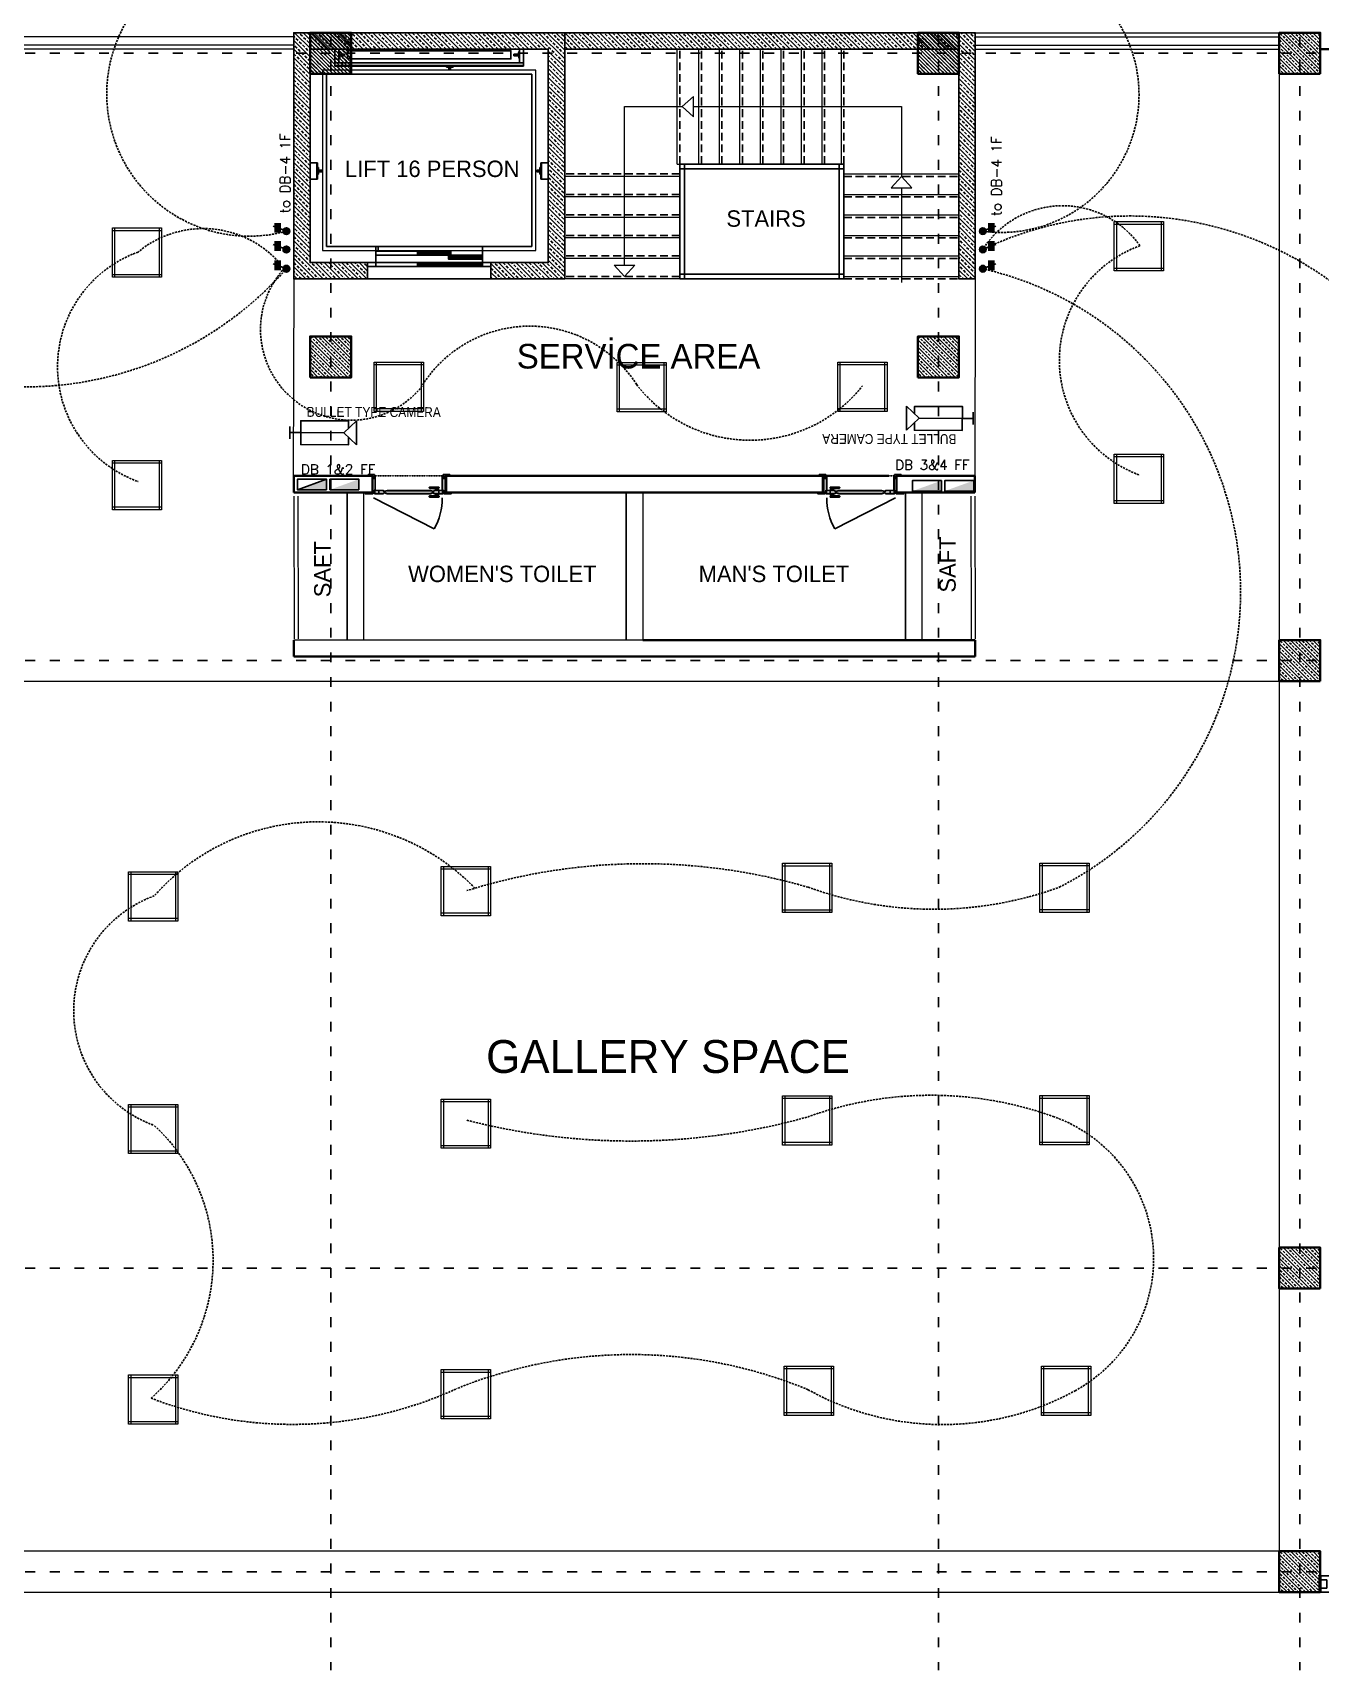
# Model space of a CAD drawing. Header units: millimetres. Extents: x -3207095 to 15275363, y 3702017 to 4798027.
# Drawn here: x 686597 to 688165, y 4469382 to 4471377 of the extents above; entities that cross this region are included whole.
import ezdxf

# ---------------------------------------------------------------- set-up
doc = ezdxf.new("R2010")
doc.units = ezdxf.units.MM
for name, pattern in [('ACAD_ISO03W100', [30, 12, -18]), ('DASHED', [19.05, 12.7, -6.35]), ('DUZ', [500, 500]), ('HIDDEN', [0.375, 0.25, -0.125])]:
    doc.linetypes.add(name, pattern=pattern)
doc.layers.get('0').update_dxf_attribs({"color": 1, "linetype": 'DUZ'})
for name, color, linetype in [('3K', 4, 'Continuous'), ('a-door', 2, 'Continuous'), ('a_aydinlatma', 5, 'Continuous'), ('AGAC', 116, 'Continuous'), ('EL-L-LS', 181, 'Continuous'), ('GOLGE', 8, 'HIDDEN'), ('GÖLGE', 8, 'DASHED'), ('KAPIACI1', 252, 'Continuous'), ('KOLTAR_F', 145, 'Continuous'), ('LOGO', 7, 'Continuous'), ('MH-EL-CCTV', 33, 'Continuous'), ('MH-TXT', 2, 'Continuous'), ('OLCU', 1, 'Continuous'), ('PEN', 161, 'Continuous'), ('Power_Legend$0$SMC-EL-DB', 170, 'Continuous'), ('SMC-TXT', 123, 'Continuous'), ('TR', 8, 'Continuous')]:
    doc.layers.add(name, color=color, linetype=linetype)
for name, color, linetype, lineweight in [('A-ANNO-PATT-4', 173, 'Continuous', 5), ('Area', 41, 'Continuous', 25), ('DUV', 220, 'Continuous', 50), ('DUVAR', 7, 'Continuous', 35), ('EL-L-WIR', 124, 'Continuous', 30), ('iç duvar', 7, 'Continuous', 50), ('KAPEN', 151, 'Continuous', 9), ('KOLON_F', 3, 'Continuous', 35)]:
    doc.layers.add(name, color=color, linetype=linetype, lineweight=lineweight)
doc.styles.add('smc-1', font='simplex.shx')
doc.styles.add('SMC-2', font='GOTHIC.TTF', dxfattribs={"width": 0.9})
pattern_1 = [(360, (480460.7243, 4671837.4767), (8e-16, 1.5875), [])]

# ---------------------------------------------------------------- blocks, each defined once
blk = doc.blocks.new('LS-1WAY-4G')
at = {"layer": 'EL-L-LS'}
blk.add_hatch(color=181, dxfattribs=at).paths.add_polyline_path([(0.092, 0.092, 1), (-0.092, 0.092, 1)])
at = {"layer": 'EL-L-LS', "color": 181}
for p, q in [((0.031, 0.178), (0.132, 0.453)), ((-0.036, 0.4), (0.223, 0.4)), ((-0.036, 0.354), (0.223, 0.354)), ((-0.036, 0.308), (0.223, 0.308)), ((-0.036, 0.263), (0.223, 0.263))]:
    blk.add_line(p, q, dxfattribs=at)
blk.add_circle((0, 0.092), 0.0917, dxfattribs=at)
blk = doc.blocks.new('A$Cfe24bc4e')
at = {"layer": 'OLCU', "color": 40, "linetype": 'Continuous', "lineweight": 5, "true_color": 0xf8d731}
for p, q in [((0, 0), (0, 60)), ((0, 60), (60, 60)), ((3, 0), (3, 60)), ((57, 60), (57, 0)), ((60, 60), (60, 0)), ((0, 57), (60, 57)), ((60, 3), (0, 3)), ((60, 0), (0, 0))]:
    blk.add_line(p, q, dxfattribs=at)
blk = doc.blocks.new('CCTV-CAMERA')
for p, q in [((0, -0.104), (0, 0.104)), ((0.183, 0), (0, 0)), ((0.903, 0), (0.183, 0)), ((1.115, 0.2), (0.903, 0)), ((0.903, 0), (1.115, -0.2)), ((1.115, -0.2), (1.115, 0.2))]:
    blk.add_line(p, q)
blk.add_lwpolyline([(0.983, 0.076), (0.983, 0.2), (0.183, 0.2), (0.183, -0.2), (0.983, -0.2), (0.983, -0.076)])

msp = doc.modelspace()

# ---------------------------------------------------------------- hatches: boundary and pattern name
h = msp.add_hatch()
h.set_pattern_fill('ANSI33', color=252, scale=30, angle=90)
h.set_pattern_definition([(135, (5206551.358, 3724584.3844), (-5.303300859, -5.303300859), []), (135, (5206551.358, 3724589.688), (-5.303300859, -5.303300859), [3.75, -1.875])])
h.paths.add_polyline_path([(687005.2, 4471097), (687005.2, 4471077), (686915.2, 4471077), (686915.2, 4471377), (687245.2, 4471377), (687245.2, 4471077), (687155.2, 4471077), (687155.2, 4471097), (687225.2, 4471097), (687225.2, 4471357), (686935.2, 4471357), (686935.2, 4471097)])
h = msp.add_hatch()
h.set_pattern_fill('ANSI33', color=252, scale=30, angle=90)
h.set_pattern_definition([(135, (5207813.482, 3724584.3844), (-5.303300859, -5.303300859), []), (135, (5207813.482, 3724589.688), (-5.303300859, -5.303300859), [3.75, -1.875])])
h.paths.add_polyline_path([(687245.2, 4471357), (687245.2, 4471377), (687745.2, 4471377), (687745.2, 4471077), (687725.2, 4471077), (687725.2, 4471357)])
at = {"layer": 'KOLTAR_F'}
h = msp.add_hatch(dxfattribs=at)
h.set_pattern_fill('ANSI33', color=256, angle=90, style=0)
h.set_pattern_definition([(135, (5190467.668, 3810743.487), (-4.4901280605, -4.4901280605), []), (135, (5190467.668, 3810747.977), (-4.4901280605, -4.4901280605), [3.175, -1.5875])])
h.paths.add_polyline_path([(686985.2, 4471327), (686985.2, 4471377), (686935.2, 4471377), (686935.2, 4471327)])
h = msp.add_hatch(dxfattribs=at)
h.set_pattern_fill('ANSI33', color=256, angle=90, style=0)
h.set_pattern_definition([(135, (5191347.668, 3810743.487), (-4.4901280605, -4.4901280605), []), (135, (5191347.668, 3810747.977), (-4.4901280605, -4.4901280605), [3.175, -1.5875])])
h.paths.add_polyline_path([(686935.2, 4471327), (686935.2, 4471377), (686985.2, 4471377), (686985.2, 4471327)])
h = msp.add_hatch(dxfattribs=at)
h.set_pattern_fill('ANSI33', color=256, angle=90, style=0)
h.set_pattern_definition([(135, (5191207.668, 3810743.487), (-4.4901280605, -4.4901280605), []), (135, (5191207.668, 3810747.977), (-4.4901280605, -4.4901280605), [3.175, -1.5875])])
h.paths.add_polyline_path([(687725.2, 4471327), (687725.2, 4471377), (687675.2, 4471377), (687675.2, 4471327)])
h = msp.add_hatch(dxfattribs=at)
h.set_pattern_fill('ANSI33', color=256, angle=90, style=0)
h.set_pattern_definition([(135, (5192087.668, 3810743.487), (-4.4901280605, -4.4901280605), []), (135, (5192087.668, 3810747.977), (-4.4901280605, -4.4901280605), [3.175, -1.5875])])
h.paths.add_polyline_path([(687675.2, 4471327), (687675.2, 4471377), (687725.2, 4471377), (687725.2, 4471327)])
h = msp.add_hatch(dxfattribs=at)
h.set_pattern_fill('ANSI33', color=256, angle=90, style=0)
h.set_pattern_definition([(135, (5191647.668, 3810743.487), (-4.4901280605, -4.4901280605), []), (135, (5191647.668, 3810747.977), (-4.4901280605, -4.4901280605), [3.175, -1.5875])])
h.paths.add_polyline_path([(688165.2, 4471327), (688165.2, 4471377), (688115.2, 4471377), (688115.2, 4471327)])
h = msp.add_hatch(dxfattribs=at)
h.set_pattern_fill('ANSI33', color=256, angle=90, style=0)
h.set_pattern_definition([(135, (5191347.668, 3810373.487), (-4.4901280605, -4.4901280605), []), (135, (5191347.668, 3810377.977), (-4.4901280605, -4.4901280605), [3.175, -1.5875])])
h.paths.add_polyline_path([(686935.2, 4470957), (686935.2, 4471007), (686985.2, 4471007), (686985.2, 4470957)])
h = msp.add_hatch(dxfattribs=at)
h.set_pattern_fill('ANSI33', color=256, angle=90, style=0)
h.set_pattern_definition([(135, (5192087.668, 3810373.487), (-4.4901280605, -4.4901280605), []), (135, (5192087.668, 3810377.977), (-4.4901280605, -4.4901280605), [3.175, -1.5875])])
h.paths.add_polyline_path([(687675.2, 4470957), (687675.2, 4471007), (687725.2, 4471007), (687725.2, 4470957)])
h = msp.add_hatch(dxfattribs=at)
h.set_pattern_fill('ANSI33', color=256, angle=90, style=0)
h.set_pattern_definition([(135, (5191647.668, 3810003.487), (-4.4901280605, -4.4901280605), []), (135, (5191647.668, 3810007.977), (-4.4901280605, -4.4901280605), [3.175, -1.5875])])
h.paths.add_polyline_path([(688165.2, 4470587), (688165.2, 4470637), (688115.2, 4470637), (688115.2, 4470587)])
h = msp.add_hatch(dxfattribs=at)
h.set_pattern_fill('ANSI33', color=256, angle=90, style=0)
h.set_pattern_definition([(135, (5191647.668, 3809263.487), (-4.4901280605, -4.4901280605), []), (135, (5191647.668, 3809267.977), (-4.4901280605, -4.4901280605), [3.175, -1.5875])])
h.paths.add_polyline_path([(688165.2, 4469847), (688165.2, 4469897), (688115.2, 4469897), (688115.2, 4469847)])
h = msp.add_hatch(dxfattribs=at)
h.set_pattern_fill('ANSI33', color=256, angle=90, style=0)
h.set_pattern_definition([(135, (5191647.668, 3808893.487), (-4.4901280605, -4.4901280605), []), (135, (5191647.668, 3808897.977), (-4.4901280605, -4.4901280605), [3.175, -1.5875])])
h.paths.add_polyline_path([(688165.2, 4469477), (688165.2, 4469527), (688115.2, 4469527), (688115.2, 4469477)])
at = {"layer": 'Power_Legend$0$SMC-EL-DB'}
for points in [[(686955.2, 4470820.1), (686955.2, 4470832.9), (686919.8, 4470820.1)], [(686994.6, 4470820.2), (686994.6, 4470833), (686959.2, 4470820.2)], [(687703.9, 4470818.5), (687703.9, 4470831.3), (687668.5, 4470818.5)], [(687743.3, 4470818.6), (687743.3, 4470831.4), (687707.9, 4470818.6)]]:
    msp.add_hatch(color=256, dxfattribs=at).paths.add_polyline_path(points)
at = {"layer": 'TR'}
h = msp.add_hatch(dxfattribs=at)
h.set_pattern_fill('LINE', color=256, scale=0.5, angle=360, style=0)
h.set_pattern_definition(pattern_1)
h.paths.add_polyline_path([(687106.7, 4471111), (687106.7, 4471106), (687103.7, 4471106), (687065.2, 4471106), (687065.2, 4471111)])
h.paths.add_polyline_path([(687145.2, 4471106), (687145.2, 4471101), (687103.7, 4471101), (687103.7, 4471106)])
h = msp.add_hatch(dxfattribs=at)
h.set_pattern_fill('LINE', color=256, scale=0.5, angle=360, style=0)
h.set_pattern_definition(pattern_1)
h.paths.add_polyline_path([(687145.2, 4471097), (687145.2, 4471092), (687065.2, 4471092), (687065.2, 4471097)])

# ---------------------------------------------------------------- linework, layer by layer
at = {"color": 232, "linetype": 'ACAD_ISO03W100'}
for p, q in [((686960.2, 4472512), (686960.2, 4469382)), ((687700.2, 4472512), (687700.2, 4469382)), ((688140.2, 4472512), (688140.2, 4469382)), ((689300.2, 4471352), (685360.2, 4471352)), ((689300.2, 4470612), (685360.2, 4470612)), ((689300.2, 4469872), (685360.2, 4469872)), ((689300.2, 4469502), (685360.2, 4469502))]:
    msp.add_line(p, q, dxfattribs=at)
at = {"color": 7}
for p, q in [((687745.2, 4471377), (686915.2, 4471377)), ((687245.2, 4471077), (687245.2, 4471377)), ((687245.2, 4471077), (687245.2, 4471377)), ((687745.2, 4471377), (687745.2, 4471077)), ((687225.2, 4471357), (686935.2, 4471357)), ((686935.2, 4471097), (686935.2, 4471357)), ((687225.2, 4471097), (687225.2, 4471357)), ((687245.2, 4471357), (687725.2, 4471357)), ((687725.2, 4471357), (687725.2, 4471077)), ((687225.2, 4471097), (686935.2, 4471097)), ((687245.2, 4471077), (686915.2, 4471077)), ((687224.3, 4471077), (687244.3, 4471077)), ((687724.7, 4471077), (687744.7, 4471077)), ((687011, 4470817), (687011, 4470837)), ((687101, 4470817), (687101, 4470837)), ((687559.4, 4470817), (687559.4, 4470837)), ((687649.4, 4470817), (687649.4, 4470837))]:
    msp.add_line(p, q, dxfattribs=at)
at = {"color": 0, "lineweight": 18, "ltscale": 40}
for p, q in [((687245.2, 4471377), (686915.2, 4471377)), ((687245.2, 4471077), (687245.2, 4471377)), ((687245.2, 4471377), (687245.2, 4471077)), ((687225.2, 4471357), (686935.2, 4471357)), ((686935.2, 4471357), (686935.2, 4471097)), ((687225.2, 4471097), (687225.2, 4471357)), ((687005.2, 4471097), (686935.2, 4471097)), ((687225.2, 4471097), (687155.2, 4471097)), ((687005.2, 4471077), (686915.2, 4471077)), ((687245.2, 4471077), (687155.2, 4471077))]:
    msp.add_line(p, q, dxfattribs=at)
at = {"color": 30}
for p, q in [((687011, 4470837), (687011, 4470817)), ((687649.4, 4470837), (687649.4, 4470817))]:
    msp.add_line(p, q, dxfattribs=at)
at = {"color": 7}
for points in [[(687005.2, 4471097), (687005.2, 4471077), (686915.2, 4471077), (686915.2, 4471377), (687245.2, 4471377), (687245.2, 4471077), (687155.2, 4471077), (687155.2, 4471097), (687225.2, 4471097), (687225.2, 4471357), (686935.2, 4471357), (686935.2, 4471097), (687005.2, 4471097)], [(687245.2, 4471357), (687245.2, 4471377), (687745.2, 4471377), (687745.2, 4471077), (687725.2, 4471077), (687725.2, 4471357), (687245.2, 4471357)]]:
    msp.add_lwpolyline(points, dxfattribs=at)
at = {"color": 0, "lineweight": 18, "ltscale": 40}
for points in [[(687210.2, 4471331.5), (686950.2, 4471331.5), (686950.2, 4471111.5), (687210.2, 4471111.5)], [(687205.2, 4471326.5), (686955.2, 4471326.5), (686955.2, 4471116.5), (687205.2, 4471116.5)]]:
    msp.add_lwpolyline(points, close=True, dxfattribs=at)
at = {"layer": '3K'}
for p, q in [((686965.2, 4471356.6), (686965.2, 4471336.2)), ((686970.2, 4471356.6), (686970.2, 4471340.5)), ((686970.2, 4471354), (686971.2, 4471354)), ((686971.2, 4471354), (686971.2, 4471351)), ((687189.2, 4471354), (687189.2, 4471351)), ((687190.2, 4471354), (687189.2, 4471354)), ((687190.2, 4471356.6), (687190.2, 4471340.5)), ((687195.2, 4471356.6), (687195.2, 4471336.2)), ((687195.2, 4471340.5), (686965.2, 4471340.5)), ((687195.2, 4471337.2), (686965.2, 4471337.2)), ((687195.2, 4471336.2), (686965.2, 4471336.2)), ((686970.2, 4471346), (686971.2, 4471346)), ((686971.2, 4471351), (686977.2, 4471351)), ((686971.2, 4471349), (686977.2, 4471349)), ((686971.2, 4471349), (686971.2, 4471346)), ((686977.2, 4471351), (686977.2, 4471349)), ((687101.2, 4471336.2), (687101.2, 4471335.2)), ((687104.2, 4471335.2), (687101.2, 4471335.2)), ((687104.2, 4471335.2), (687104.2, 4471331.9)), ((687106.2, 4471335.2), (687106.2, 4471331.9)), ((687109.2, 4471335.2), (687106.2, 4471335.2)), ((687109.2, 4471336.2), (687109.2, 4471335.2)), ((687189.2, 4471351), (687183.2, 4471351)), ((687183.2, 4471351), (687183.2, 4471349)), ((687189.2, 4471349), (687183.2, 4471349)), ((687189.2, 4471349), (687189.2, 4471346)), ((687190.2, 4471346), (687189.2, 4471346)), ((686955.2, 4471116.5), (686955.2, 4471326.5)), ((686955.2, 4471326.5), (687205.2, 4471326.5)), ((687106.2, 4471331.9), (687104.2, 4471331.9)), ((687205.2, 4471116.5), (687205.2, 4471326.5)), ((686935.2, 4471218.6), (686944.3, 4471218.6)), ((686943.3, 4471218.6), (686943.3, 4471198.6)), ((686944.3, 4471218.6), (686944.3, 4471198.6)), ((687225.2, 4471218.6), (687216.1, 4471218.6)), ((687216.1, 4471218.6), (687216.1, 4471198.6)), ((687217.1, 4471218.6), (687217.1, 4471198.6)), ((686935.2, 4471198.6), (686944.3, 4471198.6)), ((686944.3, 4471212.6), (686945.3, 4471212.6)), ((686944.3, 4471204.6), (686945.3, 4471204.6)), ((686945.3, 4471212.6), (686945.3, 4471209.6)), ((686945.3, 4471209.6), (686949.3, 4471209.6)), ((686945.3, 4471207.6), (686945.3, 4471204.6)), ((686945.3, 4471207.6), (686949.3, 4471207.6)), ((686949.3, 4471209.6), (686949.3, 4471207.6)), ((687215.1, 4471209.6), (687211.1, 4471209.6)), ((687211.1, 4471209.6), (687211.1, 4471207.6)), ((687215.1, 4471207.6), (687211.1, 4471207.6)), ((687216.1, 4471212.6), (687215.1, 4471212.6)), ((687215.1, 4471212.6), (687215.1, 4471209.6)), ((687215.1, 4471207.6), (687215.1, 4471204.6)), ((687216.1, 4471204.6), (687215.1, 4471204.6)), ((687225.2, 4471198.6), (687216.1, 4471198.6)), ((686955.2, 4471116.5), (687205.2, 4471116.5)), ((687015.2, 4471100), (687015.2, 4471116.5)), ((687018.2, 4471111), (687018.2, 4471116.5)), ((687145.2, 4471100), (687145.2, 4471116.5)), ((687026.9, 4471097), (687005.2, 4471097)), ((687015.2, 4471100), (687015.2, 4471092)), ((687015.2, 4471092), (687015.2, 4471097)), ((687145.2, 4471100), (687145.2, 4471092)), ((687026.9, 4471092), (687005.2, 4471092))]:
    msp.add_line(p, q, dxfattribs=at)
for points in [[(687105.2, 4471355), (686980.7, 4471355), (686980.7, 4471345), (687105.2, 4471345)], [(687105.2, 4471355), (687179.7, 4471355), (687179.7, 4471345), (687105.2, 4471345)], [(687155.2, 4471092), (687015.2, 4471092), (687015.2, 4471097), (687155.2, 4471097)]]:
    msp.add_lwpolyline(points, dxfattribs=at)
for points in [[(687106.7, 4471106), (687015.2, 4471106), (687015.2, 4471111), (687106.7, 4471111)], [(687145.2, 4471101), (687103.7, 4471101), (687103.7, 4471106), (687145.2, 4471106)]]:
    msp.add_lwpolyline(points, close=True, dxfattribs=at)
at = {"layer": 'A-ANNO-PATT-4'}
msp.add_line((687382.2, 4471217), (687385.2, 4471217), dxfattribs=at)
for points in [[(687401.9, 4471287), (687401.9, 4471299.4), (687388.2, 4471287), (687401.9, 4471274.5), (687401.9, 4471287), (687655.2, 4471287), (687655.2, 4471202)], [(687317.9, 4471093.7), (687330.4, 4471093.7), (687317.9, 4471080), (687305.4, 4471093.7), (687317.9, 4471093.7), (687317.9, 4471287), (687388.2, 4471287)], [(687655.2, 4471188.2), (687667.7, 4471188.2), (687655.2, 4471202), (687642.7, 4471188.2), (687655.2, 4471188.2), (687655.2, 4471072.8)]]:
    msp.add_lwpolyline(points, dxfattribs=at)
at = {"layer": 'a-door'}
for p, q in [((687005.7, 4470838.8), (687005.7, 4470837)), ((687013.7, 4470838.8), (687005.7, 4470838.8)), ((687011.9, 4470837), (687005.7, 4470837)), ((687010.6, 4470837), (687011.9, 4470837)), ((687011, 4470817), (687011, 4470837)), ((687011.9, 4470833.8), (687011.9, 4470837)), ((687013.7, 4470833.8), (687013.7, 4470838.8)), ((687013.7, 4470837), (687015, 4470837)), ((687014.2, 4470836.7), (687013.7, 4470836.7)), ((687014.2, 4470819.7), (687014.2, 4470836.7)), ((687014.5, 4470819.4), (687014.5, 4470837)), ((687097.2, 4470837), (687095.9, 4470837)), ((687096.1, 4470819.4), (687096.1, 4470837)), ((687096.4, 4470836.7), (687097.2, 4470836.7)), ((687096.4, 4470819.7), (687096.4, 4470836.7)), ((687097.2, 4470838.8), (687105.2, 4470838.8)), ((687097.2, 4470833.8), (687097.2, 4470838.8)), ((687097.2, 4470833.8), (687097.2, 4470838.8)), ((687099, 4470837), (687105.2, 4470837)), ((687100.3, 4470837), (687099, 4470837)), ((687099, 4470833.8), (687099, 4470837)), ((687099, 4470833.8), (687099, 4470837)), ((687100.3, 4470837), (687099, 4470837)), ((687099.6, 4470817), (687099.6, 4470837)), ((687105.2, 4470838.8), (687105.2, 4470837)), ((687105.2, 4470838.8), (687105.2, 4470837)), ((687563.2, 4470838.8), (687555.2, 4470838.8)), ((687555.2, 4470838.8), (687555.2, 4470837)), ((687555.2, 4470838.8), (687555.2, 4470837)), ((687561.4, 4470837), (687555.2, 4470837)), ((687560.1, 4470837), (687561.4, 4470837)), ((687560.1, 4470837), (687561.4, 4470837)), ((687560.8, 4470817), (687560.8, 4470837)), ((687561.4, 4470833.8), (687561.4, 4470837)), ((687561.4, 4470833.8), (687561.4, 4470837)), ((687563.2, 4470833.8), (687563.2, 4470838.8)), ((687563.2, 4470833.8), (687563.2, 4470838.8)), ((687563.2, 4470837), (687564.5, 4470837)), ((687564, 4470836.7), (687563.2, 4470836.7)), ((687564, 4470819.7), (687564, 4470836.7)), ((687564.3, 4470819.4), (687564.3, 4470837)), ((687646.7, 4470837), (687645.4, 4470837)), ((687645.9, 4470819.4), (687645.9, 4470837)), ((687646.2, 4470836.7), (687646.7, 4470836.7)), ((687646.2, 4470819.7), (687646.2, 4470836.7)), ((687646.7, 4470833.8), (687646.7, 4470838.8)), ((687646.7, 4470838.8), (687654.7, 4470838.8)), ((687649.8, 4470837), (687648.5, 4470837)), ((687648.5, 4470833.8), (687648.5, 4470837)), ((687648.5, 4470837), (687654.7, 4470837)), ((687649.4, 4470817), (687649.4, 4470837)), ((687654.7, 4470838.8), (687654.7, 4470837)), ((687010.5, 4470817), (687011, 4470817)), ((687011.3, 4470817.3), (687013.2, 4470817.3)), ((687011.3, 4470817), (687013.5, 4470817)), ((687011.9, 4470833.8), (687013.7, 4470833.8)), ((687013.1, 4470817), (687013.8, 4470817)), ((687013.5, 4470815.2), (687013.1, 4470817)), ((687013.2, 4470817.3), (687013.2, 4470819.7)), ((687014.2, 4470819.7), (687013.2, 4470819.7)), ((687013.2, 4470816.7), (687014.1, 4470816.7)), ((687024.2, 4470815.5), (687013.4, 4470815.5)), ((687013.5, 4470817), (687013.5, 4470819.4)), ((687014.5, 4470819.4), (687013.5, 4470819.4)), ((687024.6, 4470815.2), (687013.5, 4470815.2)), ((687024.6, 4470819.4), (687013.8, 4470819.4)), ((687013.8, 4470819.4), (687013.8, 4470817)), ((687024.2, 4470819.1), (687014.1, 4470819.1)), ((687014.1, 4470819.1), (687014.1, 4470816.7)), ((687018.8, 4470815.5), (687018.8, 4470819.1)), ((687024.6, 4470819.1), (687024.6, 4470819.4)), ((687024.6, 4470815.5), (687024.6, 4470815.2)), ((687025.2, 4470818.5), (687025.4, 4470818.5)), ((687025.2, 4470817.9), (687025.2, 4470818.1)), ((687025.5, 4470817.9), (687025.2, 4470817.9)), ((687025.2, 4470816.7), (687025.2, 4470816.5)), ((687025.5, 4470816.7), (687025.2, 4470816.7)), ((687025.2, 4470816.1), (687025.4, 4470816.1)), ((687025.4, 4470818.3), (687025.4, 4470818.5)), ((687025.4, 4470818.3), (687025.6, 4470818.3)), ((687025.4, 4470816.3), (687025.6, 4470816.3)), ((687025.4, 4470816.3), (687025.4, 4470816.1)), ((687025.5, 4470817.9), (687029.4, 4470818.9)), ((687025.5, 4470816.7), (687029.4, 4470815.7)), ((687025.6, 4470818.3), (687029, 4470819.1)), ((687025.6, 4470816.3), (687029, 4470815.4)), ((687081.2, 4470819.4), (687029, 4470819.4)), ((687029, 4470819.4), (687029.4, 4470819.4)), ((687029, 4470819.4), (687029, 4470819.1)), ((687029, 4470819.4), (687029, 4470819.1)), ((687029, 4470815.2), (687029, 4470815.4)), ((687029, 4470815.2), (687029, 4470815.4)), ((687081.2, 4470815.2), (687029, 4470815.2)), ((687029, 4470815.2), (687029.4, 4470815.2)), ((687081.2, 4470819), (687029.4, 4470819)), ((687029.4, 4470819), (687029.4, 4470818.9)), ((687029.4, 4470815.6), (687029.4, 4470815.7)), ((687081.2, 4470815.6), (687029.4, 4470815.6)), ((687081.6, 4470819.4), (687081.2, 4470819.4)), ((687081.2, 4470819), (687081.2, 4470818.9)), ((687085.1, 4470817.9), (687081.2, 4470818.9)), ((687085.1, 4470816.7), (687081.2, 4470815.7)), ((687081.2, 4470815.6), (687081.2, 4470815.7)), ((687081.6, 4470815.2), (687081.2, 4470815.2)), ((687081.6, 4470819.4), (687081.6, 4470819.1)), ((687081.6, 4470819.4), (687081.6, 4470819.1)), ((687085, 4470818.3), (687081.6, 4470819.1)), ((687085, 4470816.3), (687081.6, 4470815.4)), ((687081.6, 4470815.2), (687081.6, 4470815.4)), ((687081.6, 4470815.2), (687081.6, 4470815.4)), ((687085.2, 4470818.3), (687085, 4470818.3)), ((687085.2, 4470816.3), (687085, 4470816.3)), ((687085.1, 4470817.9), (687085.4, 4470817.9)), ((687085.1, 4470816.7), (687085.4, 4470816.7)), ((687085.4, 4470818.5), (687085.2, 4470818.5)), ((687085.2, 4470818.3), (687085.2, 4470818.5)), ((687085.2, 4470816.3), (687085.2, 4470816.1)), ((687085.4, 4470816.1), (687085.2, 4470816.1)), ((687085.4, 4470817.9), (687085.4, 4470818.1)), ((687085.4, 4470816.7), (687085.4, 4470816.5)), ((687086, 4470819.4), (687096.8, 4470819.4)), ((687086, 4470819.1), (687086, 4470819.4)), ((687086, 4470815.5), (687086, 4470815.2)), ((687086, 4470815.2), (687097.1, 4470815.2)), ((687086.4, 4470819.1), (687096.5, 4470819.1)), ((687086.4, 4470815.5), (687097.2, 4470815.5)), ((687091.8, 4470815.5), (687091.8, 4470819.1)), ((687096.1, 4470819.4), (687097.1, 4470819.4)), ((687096.4, 4470819.7), (687097.4, 4470819.7)), ((687096.5, 4470819.1), (687096.5, 4470816.7)), ((687097.5, 4470816.7), (687096.5, 4470816.7)), ((687096.8, 4470819.4), (687096.8, 4470817)), ((687097.5, 4470817), (687096.8, 4470817)), ((687097.1, 4470817), (687097.1, 4470819.4)), ((687099.3, 4470817), (687097.1, 4470817)), ((687097.1, 4470815.2), (687097.5, 4470817)), ((687099, 4470833.8), (687097.2, 4470833.8)), ((687099, 4470833.8), (687097.2, 4470833.8)), ((687097.4, 4470817.3), (687097.4, 4470819.7)), ((687099.3, 4470817.3), (687097.4, 4470817.3)), ((687561.1, 4470817.3), (687563, 4470817.3)), ((687561.1, 4470817), (687563.3, 4470817)), ((687561.4, 4470833.8), (687563.2, 4470833.8)), ((687561.4, 4470833.8), (687563.2, 4470833.8)), ((687563.3, 4470815.2), (687562.9, 4470817)), ((687562.9, 4470817), (687563.6, 4470817)), ((687562.9, 4470816.7), (687563.9, 4470816.7)), ((687564, 4470819.7), (687563, 4470819.7)), ((687563, 4470817.3), (687563, 4470819.7)), ((687574, 4470815.5), (687563.2, 4470815.5)), ((687564.3, 4470819.4), (687563.3, 4470819.4)), ((687563.3, 4470817), (687563.3, 4470819.4)), ((687574.4, 4470815.2), (687563.3, 4470815.2)), ((687574.4, 4470819.4), (687563.6, 4470819.4)), ((687563.6, 4470819.4), (687563.6, 4470817)), ((687574, 4470819.1), (687563.9, 4470819.1)), ((687563.9, 4470819.1), (687563.9, 4470816.7)), ((687568.6, 4470815.5), (687568.6, 4470819.1)), ((687574.4, 4470819.1), (687574.4, 4470819.4)), ((687574.4, 4470815.5), (687574.4, 4470815.2)), ((687575, 4470818.5), (687575.2, 4470818.5)), ((687575, 4470817.9), (687575, 4470818.1)), ((687575.3, 4470817.9), (687575, 4470817.9)), ((687575, 4470816.7), (687575, 4470816.5)), ((687575.3, 4470816.7), (687575, 4470816.7)), ((687575, 4470816.1), (687575.2, 4470816.1)), ((687575.2, 4470818.3), (687575.2, 4470818.5)), ((687575.2, 4470818.3), (687575.4, 4470818.3)), ((687575.2, 4470816.3), (687575.4, 4470816.3)), ((687575.2, 4470816.3), (687575.2, 4470816.1)), ((687575.3, 4470817.9), (687579.2, 4470818.9)), ((687575.3, 4470816.7), (687579.2, 4470815.7)), ((687575.4, 4470818.3), (687578.8, 4470819.1)), ((687575.4, 4470816.3), (687578.8, 4470815.4)), ((687578.8, 4470819.4), (687579.2, 4470819.4)), ((687578.8, 4470819.4), (687578.8, 4470819.1)), ((687578.8, 4470819.4), (687578.8, 4470819.1)), ((687578.8, 4470815.2), (687578.8, 4470815.4)), ((687578.8, 4470815.2), (687578.8, 4470815.4)), ((687578.8, 4470815.2), (687579.2, 4470815.2)), ((687579.2, 4470819.4), (687631.4, 4470819.4)), ((687579.2, 4470819), (687631, 4470819)), ((687579.2, 4470819), (687579.2, 4470818.9)), ((687579.2, 4470815.6), (687579.2, 4470815.7)), ((687579.2, 4470815.6), (687631, 4470815.6)), ((687579.2, 4470815.2), (687631.4, 4470815.2)), ((687631.4, 4470819.4), (687631, 4470819.4)), ((687631, 4470819), (687631, 4470818.9)), ((687634.9, 4470817.9), (687631, 4470818.9)), ((687634.9, 4470816.7), (687631, 4470815.7)), ((687631, 4470815.6), (687631, 4470815.7)), ((687631.4, 4470815.2), (687631, 4470815.2)), ((687631.4, 4470819.4), (687631.4, 4470819.1)), ((687631.4, 4470819.4), (687631.4, 4470819.1)), ((687634.8, 4470818.3), (687631.4, 4470819.1)), ((687634.8, 4470816.3), (687631.4, 4470815.4)), ((687631.4, 4470815.2), (687631.4, 4470815.4)), ((687631.4, 4470815.2), (687631.4, 4470815.4)), ((687635, 4470818.3), (687634.8, 4470818.3)), ((687635, 4470816.3), (687634.8, 4470816.3)), ((687634.9, 4470817.9), (687635.2, 4470817.9)), ((687634.9, 4470816.7), (687635.2, 4470816.7)), ((687635.2, 4470818.5), (687635, 4470818.5)), ((687635, 4470818.3), (687635, 4470818.5)), ((687635, 4470816.3), (687635, 4470816.1)), ((687635.2, 4470816.1), (687635, 4470816.1)), ((687635.2, 4470817.9), (687635.2, 4470818.1)), ((687635.2, 4470816.7), (687635.2, 4470816.5)), ((687635.8, 4470819.4), (687646.6, 4470819.4)), ((687635.8, 4470819.1), (687635.8, 4470819.4)), ((687635.8, 4470815.5), (687635.8, 4470815.2)), ((687635.8, 4470815.2), (687646.9, 4470815.2)), ((687636.2, 4470819.1), (687646.3, 4470819.1)), ((687636.2, 4470815.5), (687647, 4470815.5)), ((687641.6, 4470815.5), (687641.6, 4470819.1)), ((687645.9, 4470819.4), (687646.9, 4470819.4)), ((687646.2, 4470819.7), (687647.2, 4470819.7)), ((687646.3, 4470819.1), (687646.3, 4470816.7)), ((687647.2, 4470816.7), (687646.3, 4470816.7)), ((687646.6, 4470819.4), (687646.6, 4470817)), ((687647.3, 4470817), (687646.6, 4470817)), ((687648.5, 4470833.8), (687646.7, 4470833.8)), ((687646.9, 4470817), (687646.9, 4470819.4)), ((687646.9, 4470815.2), (687647.3, 4470817)), ((687649.1, 4470817), (687646.9, 4470817)), ((687647.2, 4470817.3), (687647.2, 4470819.7)), ((687649.1, 4470817.3), (687647.2, 4470817.3)), ((687649.9, 4470817), (687649.4, 4470817))]:
    msp.add_line(p, q, dxfattribs=at)
for points in [[(687011, 4470817), (687011.5, 4470817), (687011.5, 4470815.2), (687002.5, 4470815.2), (687002.5, 4470817), (687010.7, 4470817)], [(687099.3, 4470817), (687098.8, 4470817), (687098.8, 4470815.2), (687106.8, 4470815.2), (687106.8, 4470817), (687099.6, 4470817)], [(687561.1, 4470817), (687561.6, 4470817), (687561.6, 4470815.2), (687553.6, 4470815.2), (687553.6, 4470817), (687560.8, 4470817)], [(687649.4, 4470817), (687648.9, 4470817), (687648.9, 4470815.2), (687657.9, 4470815.2), (687657.9, 4470817), (687649.7, 4470817)]]:
    msp.add_lwpolyline(points, dxfattribs=at)
for points in [[(687011, 4470817.7), (687011.3, 4470817.7), (687011.3, 4470816.2), (687011, 4470816.2)], [(687092.5, 4470819.9), (687092.5, 4470819.4), (687087.5, 4470819.4), (687087.5, 4470819.9)], [(687092.5, 4470814.7), (687092.5, 4470815.2), (687087.5, 4470815.2), (687087.5, 4470814.7)], [(687090.5, 4470821.9), (687090.5, 4470819.9), (687089.5, 4470819.9), (687089.5, 4470821.9)], [(687099.6, 4470817.7), (687099.3, 4470817.7), (687099.3, 4470816.2), (687099.6, 4470816.2)], [(687099.6, 4470817.7), (687099.3, 4470817.7), (687099.3, 4470816.2), (687099.6, 4470816.2)], [(687560.8, 4470817.7), (687561.1, 4470817.7), (687561.1, 4470816.2), (687560.8, 4470816.2)], [(687560.8, 4470817.7), (687561.1, 4470817.7), (687561.1, 4470816.2), (687560.8, 4470816.2)], [(687567.9, 4470819.9), (687567.9, 4470819.4), (687572.9, 4470819.4), (687572.9, 4470819.9)], [(687567.9, 4470814.7), (687567.9, 4470815.2), (687572.9, 4470815.2), (687572.9, 4470814.7)], [(687569.9, 4470821.9), (687569.9, 4470819.9), (687570.9, 4470819.9), (687570.9, 4470821.9)], [(687649.4, 4470817.7), (687649.1, 4470817.7), (687649.1, 4470816.2), (687649.4, 4470816.2)], [(687090.5, 4470812.7), (687090.5, 4470814.7), (687089.5, 4470814.7), (687089.5, 4470812.7)], [(687569.9, 4470812.7), (687569.9, 4470814.7), (687570.9, 4470814.7), (687570.9, 4470812.7)]]:
    msp.add_lwpolyline(points, close=True, dxfattribs=at)
for points in [[(687092.2, 4470822.7), (687092.2, 4470822.6, -0.414214), (687091.5, 4470821.9), (687080.9, 4470821.9, -0.414214), (687080.2, 4470822.6), (687080.2, 4470822.7, -0.414214), (687080.9, 4470823.4), (687091.5, 4470823.4, -0.414214)], [(687568.2, 4470822.7), (687568.2, 4470822.6, 0.414214), (687568.9, 4470821.9), (687579.5, 4470821.9, 0.414214), (687580.2, 4470822.6), (687580.2, 4470822.7, 0.414214), (687579.5, 4470823.4), (687568.9, 4470823.4, 0.414214)], [(687092.2, 4470811.9), (687092.2, 4470812, 0.414214), (687091.5, 4470812.7), (687080.9, 4470812.7, 0.414214), (687080.2, 4470812), (687080.2, 4470811.9, 0.414214), (687080.9, 4470811.2), (687091.5, 4470811.2, 0.414214)], [(687568.2, 4470811.9), (687568.2, 4470812, -0.414214), (687568.9, 4470812.7), (687579.5, 4470812.7, -0.414214), (687580.2, 4470812), (687580.2, 4470811.9, -0.414214), (687579.5, 4470811.2), (687568.9, 4470811.2, -0.414214)]]:
    msp.add_lwpolyline(points, format="xyb", close=True, dxfattribs=at)
for centre in [(687012.6, 4470816.5), (687647.8, 4470816.5)]:
    msp.add_circle(centre, 0.5, dxfattribs=at)
for centre, radius, start, end in [((687025.2, 4470819.1), 1, 180, 270), ((687025.2, 4470815.5), 1, 90, 180), ((687025.2, 4470819.1), 0.6, 180, 270), ((687025.2, 4470815.5), 0.6, 90, 180), ((687085.4, 4470819.1), 1, 270, 0), ((687085.4, 4470819.1), 0.6, 270, 0), ((687085.4, 4470815.5), 1, 0, 90), ((687085.4, 4470815.5), 0.6, 0, 90), ((687575, 4470819.1), 1, 180, 270), ((687575, 4470815.5), 1, 90, 180), ((687575, 4470819.1), 0.6, 180, 270), ((687575, 4470815.5), 0.6, 90, 180), ((687635.2, 4470819.1), 0.6, 270, 0), ((687635.2, 4470819.1), 1, 270, 0), ((687635.2, 4470815.5), 1, 0, 90), ((687635.2, 4470815.5), 0.6, 0, 90)]:
    msp.add_arc(centre, radius, start, end, dxfattribs=at)
at = {"layer": 'a_aydinlatma', "linetype": 'HIDDEN', "ltscale": 10}
for centre, radius, start, end in [((686860.8, 4471302.4), 173.3, 100.6938, 285.2131), ((687776.9, 4471301.3), 167.6, 262.2226, 77.005), ((687851.5, 4471050.8), 115.4, 35.3297, 147.4228), ((686805, 4471014.1), 124.3, 42.5636, 129.6441), ((687933.6, 4470739), 414.7, 36.9369, 115.6206), ((687996.3, 4470977.7), 148.7, 109.8942, 250.1058), ((686776.3, 4470970), 148.7, 109.8942, 250.1058), ((686588.3, 4471368.6), 423.1, 246.9216, 318.72), ((686985.3, 4471015.4), 110.5, 137.2975, 319.9541), ((687664.5, 4470695.8), 403.7, 296.9509, 77.1564), ((687202.6, 4470864.7), 154.8, 32.7254, 149.0427), ((687470.9, 4471055.1), 174.6, 217.7136, 321.6021), ((686945, 4470149.8), 265.8, 44.1061, 138.675), ((687340.7, 4469646.8), 717.8, 73.7416, 107.3888), ((686796, 4470185.5), 148.7, 109.8942, 250.1058), ((687694.6, 4470758.5), 449.4, 250.1058, 289.8942), ((687691.4, 4469642.4), 440.1, 70.1058, 109.8942), ((686592.5, 4469881.3), 224.5, 311.5865, 47.0576), ((687326.3, 4470827.5), 800.8, 255.5281, 285.6024), ((687778.7, 4469883.7), 183.6, 298.5984, 70.1058), ((687326.2, 4469203.7), 562.9, 67.4924, 112.1885), ((686913.8, 4470162.5), 481, 249.0054, 294.537), ((687705.3, 4470018.4), 337.1, 240.961, 298.5984)]:
    msp.add_arc(centre, radius, start, end, dxfattribs=at)
at = {"layer": 'AGAC'}
for p, q in [((688165.2, 4469497), (688333.7, 4469497)), ((688165.2, 4469477), (688333.7, 4469477))]:
    msp.add_line(p, q, dxfattribs=at)
at = {"layer": 'Area'}
for p, q in [((687745.2, 4471077), (687745.2, 4471331)), ((687585.2, 4471217), (687385.2, 4471217)), ((687385.2, 4471217), (687385.2, 4471077)), ((687391.2, 4471217), (687391.2, 4471077)), ((687579.2, 4471077), (687579.2, 4471217)), ((687585.2, 4471077), (687585.2, 4471217)), ((687585.2, 4471211), (687385.2, 4471211)), ((687385.2, 4471083), (687585.2, 4471083)), ((687385.2, 4471077), (687585.2, 4471077))]:
    msp.add_line(p, q, dxfattribs=at)
for points in [[(687745.2, 4471077), (687745.2, 4471377), (687315.2, 4471377)], [(687725.2, 4471377), (687745.2, 4471377), (687745.2, 4471077)]]:
    msp.add_lwpolyline(points, dxfattribs=at)
at = {"layer": 'DUV'}
msp.add_line((688165.2, 4469477), (688165.2, 4469497), dxfattribs=at)
at = {"layer": 'DUVAR'}
for p, q in [((688165.2, 4471357), (688415.2, 4471357)), ((686915.2, 4470837), (686915.2, 4470817)), ((687000.2, 4470837), (686915.2, 4470837)), ((687010.6, 4470837), (687000.2, 4470837)), ((687011, 4470817), (687011, 4470837)), ((687011, 4470817), (687011, 4470837)), ((687639.7, 4470837), (687101, 4470837)), ((687101, 4470817), (687101, 4470837)), ((687559.4, 4470817), (687559.4, 4470837)), ((687649.4, 4470817), (687649.4, 4470837)), ((687649.4, 4470817), (687649.4, 4470837)), ((687649.8, 4470837), (687660.2, 4470837)), ((687659.7, 4470837), (687744.7, 4470837)), ((687744.7, 4470837), (687744.7, 4470817)), ((687000.2, 4470817), (686915.2, 4470817)), ((687010.5, 4470817), (687000.2, 4470817)), ((687559.4, 4470817), (687101, 4470817)), ((687649.9, 4470817), (687660.2, 4470817)), ((687659.7, 4470817), (687744.7, 4470817)), ((686915.2, 4470637), (686915.2, 4470617)), ((687340.2, 4470637), (687745.2, 4470637)), ((687745.2, 4470637), (687745.2, 4470617)), ((686915.2, 4470617), (687745.2, 4470617)), ((688165.2, 4469477), (688165.2, 4469497))]:
    msp.add_line(p, q, dxfattribs=at)
at = {"layer": 'GOLGE', "ltscale": 0.5}
for p, q in [((687095.9, 4470837), (687013.7, 4470837)), ((687564.5, 4470837), (687646.7, 4470837))]:
    msp.add_line(p, q, dxfattribs=at)
at = {"layer": 'GÖLGE', "ltscale": 0.75}
for p, q in [((687385.2, 4471217), (687385.2, 4471357)), ((687411.6, 4471217), (687411.6, 4471357)), ((687436.6, 4471217), (687436.6, 4471357)), ((687461.6, 4471217), (687461.6, 4471357)), ((687486.6, 4471217), (687486.6, 4471357)), ((687511.6, 4471217), (687511.6, 4471357)), ((687536.6, 4471217), (687536.6, 4471357)), ((687561.6, 4471217), (687561.6, 4471357)), ((687585.2, 4471217), (687585.2, 4471357)), ((687385.2, 4471205), (687245.2, 4471205)), ((687585.2, 4471202), (687725.2, 4471202)), ((687385.2, 4471180), (687245.2, 4471180)), ((687585.2, 4471177), (687725.2, 4471177)), ((687385.2, 4471155), (687245.2, 4471155)), ((687585.2, 4471152), (687725.2, 4471152)), ((687385.2, 4471130), (687245.2, 4471130)), ((687585.2, 4471127), (687725.2, 4471127)), ((687385.2, 4471105), (687245.2, 4471105)), ((687585.2, 4471102), (687725.2, 4471102)), ((687385.2, 4471080), (687245.2, 4471080)), ((687585.2, 4471077), (687725.2, 4471077))]:
    msp.add_line(p, q, dxfattribs=at)
at = {"layer": 'iç duvar', "color": 252, "linetype": 'Continuous', "lineweight": 5, "true_color": 0x939598}
for p, q in [((686985.2, 4471377), (687675.2, 4471377)), ((687745.2, 4471377), (688115.2, 4471377)), ((686915.2, 4471357), (686545.2, 4471357)), ((687745.2, 4471357), (688115.2, 4471357)), ((688115.2, 4471327), (688115.2, 4470637)), ((688115.2, 4470587), (688115.2, 4469897))]:
    msp.add_line(p, q, dxfattribs=at)
at = {"layer": 'iç duvar', "color": 251, "lineweight": 5}
for p, q in [((687382.2, 4471217), (687382.2, 4471357)), ((687408.6, 4471217), (687408.6, 4471357)), ((687433.6, 4471217), (687433.6, 4471357)), ((687458.6, 4471217), (687458.6, 4471357)), ((687483.6, 4471217), (687483.6, 4471357)), ((687508.6, 4471217), (687508.6, 4471357)), ((687533.6, 4471217), (687533.6, 4471357)), ((687558.6, 4471217), (687558.6, 4471357)), ((687582.2, 4471217), (687582.2, 4471357)), ((687385.2, 4471202), (687245.2, 4471202)), ((687585.2, 4471205), (687725.2, 4471205)), ((687385.2, 4471177), (687245.2, 4471177)), ((687585.2, 4471180), (687725.2, 4471180)), ((687585.2, 4471155), (687725.2, 4471155)), ((687385.2, 4471152), (687245.2, 4471152)), ((687385.2, 4471127), (687245.2, 4471127)), ((687585.2, 4471130), (687725.2, 4471130)), ((687385.2, 4471102), (687245.2, 4471102)), ((687585.2, 4471105), (687725.2, 4471105)), ((686915.2, 4471077), (686914.7, 4470837)), ((687385.2, 4471077), (687245.2, 4471077)), ((687585.2, 4471080), (687725.2, 4471080)), ((687745.2, 4471077), (687744.7, 4470837)), ((686915.2, 4470812.5), (686915.7, 4470638.5)), ((686920.2, 4470812.5), (686920.7, 4470638.5)), ((687739.7, 4470812.5), (687740.2, 4470638.5)), ((687744.7, 4470812.5), (687745.2, 4470638.5))]:
    msp.add_line(p, q, dxfattribs=at)
at = {"layer": 'iç duvar', "color": 7, "lineweight": 18}
for p, q in [((687320.2, 4470637), (686915.2, 4470637)), ((686545.2, 4469477), (688115.2, 4469477))]:
    msp.add_line(p, q, dxfattribs=at)
for points in [[(687101, 4470837), (687559.4, 4470837), (687559.4, 4470817), (687101, 4470817)], [(686980.2, 4470817), (687000.2, 4470817), (687000.2, 4470637), (686980.2, 4470637)], [(687320.2, 4470817), (687340.2, 4470817), (687340.2, 4470637), (687320.2, 4470637)], [(687660.2, 4470817), (687680.2, 4470817), (687680.2, 4470637), (687660.2, 4470637)]]:
    msp.add_lwpolyline(points, close=True, dxfattribs=at)
for points in [[(686980.2, 4470817), (686980.2, 4470637)], [(687000.2, 4470817), (687000.2, 4470637)], [(687320.2, 4470817), (687320.2, 4470637)], [(687340.2, 4470817), (687340.2, 4470637)], [(687660.2, 4470817), (687660.2, 4470637)], [(687680.2, 4470817), (687680.2, 4470637)]]:
    msp.add_lwpolyline(points, dxfattribs=at)
at = {"layer": 'iç duvar', "color": 7, "linetype": 'Continuous', "lineweight": 5}
msp.add_lwpolyline([(686545.2, 4470587), (688115.2, 4470587), (688115.2, 4469527), (686545.2, 4469527)], close=True, dxfattribs=at)
at = {"layer": 'KAPEN'}
for p, q in [((686915.2, 4471372), (686545.2, 4471372)), ((686915.2, 4471362), (686545.2, 4471362)), ((687745.2, 4471372), (688115.2, 4471372)), ((687745.2, 4471362), (688115.2, 4471362))]:
    msp.add_line(p, q, dxfattribs=at)
at = {"layer": 'KAPIACI1'}
for p, q in [((687155.2, 4471097), (687005.2, 4471097)), ((687155.2, 4471077), (687005.2, 4471077))]:
    msp.add_line(p, q, dxfattribs=at)
at = {"layer": 'KOLON_F'}
for points in [[(686985.2, 4471327), (686985.2, 4471377), (686935.2, 4471377), (686935.2, 4471327)], [(686935.2, 4471327), (686935.2, 4471377), (686985.2, 4471377), (686985.2, 4471327)], [(687725.2, 4471327), (687725.2, 4471377), (687675.2, 4471377), (687675.2, 4471327)], [(687675.2, 4471327), (687675.2, 4471377), (687725.2, 4471377), (687725.2, 4471327)], [(688165.2, 4471327), (688165.2, 4471377), (688115.2, 4471377), (688115.2, 4471327)], [(686935.2, 4470957), (686935.2, 4471007), (686985.2, 4471007), (686985.2, 4470957)], [(687675.2, 4470957), (687675.2, 4471007), (687725.2, 4471007), (687725.2, 4470957)], [(688165.2, 4470587), (688165.2, 4470637), (688115.2, 4470637), (688115.2, 4470587)], [(688165.2, 4469847), (688165.2, 4469897), (688115.2, 4469897), (688115.2, 4469847)], [(688165.2, 4469477), (688165.2, 4469527), (688115.2, 4469527), (688115.2, 4469477)]]:
    msp.add_lwpolyline(points, close=True, dxfattribs=at)
at = {"layer": 'LOGO'}
for p, q in [((687012.5, 4470810.2), (687086.2, 4470772.7)), ((687647.9, 4470810.2), (687574.2, 4470772.7))]:
    msp.add_line(p, q, dxfattribs=at)
for centre, start, end in [((687023.7, 4470809.2), 329.7284, 0.7963), ((687636.7, 4470809.2), 179.2037, 210.2716)]:
    msp.add_arc(centre, 72.4, start, end, dxfattribs=at)
at = {"layer": 'PEN'}
msp.add_lwpolyline([(688173.2, 4469492), (688173.2, 4469492), (688173.2, 4469482), (688165.2, 4469482), (688165.2, 4469482), (688165.2, 4469492), (688165.2, 4469492), (688165.2, 4469492), (688173.2, 4469492)], close=True, dxfattribs=at)
at = {"layer": 'Power_Legend$0$SMC-EL-DB', "ltscale": 0.8}
msp.add_line((686955.2, 4470832.9), (686919.8, 4470820.1), dxfattribs=at)
for points in [[(686955.2, 4470820.1), (686919.8, 4470820.1), (686919.8, 4470832.9), (686955.2, 4470832.9)], [(686994.6, 4470820.2), (686959.2, 4470820.2), (686959.2, 4470833), (686994.6, 4470833)], [(687703.9, 4470818.5), (687668.5, 4470818.5), (687668.5, 4470831.3), (687703.9, 4470831.3)], [(687743.3, 4470818.6), (687707.9, 4470818.6), (687707.9, 4470831.4), (687743.3, 4470831.4)]]:
    msp.add_lwpolyline(points, close=True, dxfattribs=at)

# ---------------------------------------------------------------- block references
at = {"layer": 'EL-L-WIR', "yscale": 44.23680000000058, "zscale": 44.23680000000058}
for p, xscale, rotation in [((686910.3, 4471135.3), 44.23680000000058, 90), ((687750.2, 4471135.3), -44.23680000000058, 270), ((686910.3, 4471113), 44.23680000000058, 90), ((687750.2, 4471113), -44.23680000000058, 270), ((686910.3, 4471089.5), 44.23680000000058, 90), ((687750.2, 4471089.5), -44.23680000000058, 270)]:
    msp.add_blockref('LS-1WAY-4G', p, dxfattribs=dict(at, xscale=xscale, rotation=rotation))
at = {"layer": 'MH-EL-CCTV', "xscale": 72.80656069238194, "yscale": 72.80656069238194, "zscale": 72.80656069238194}
for p, rotation in [((687742.7, 4470907.1), 179.8723105936712), ((686910.5, 4470889.8), 359.8723105944561)]:
    msp.add_blockref('CCTV-CAMERA', p, dxfattribs=dict(at, rotation=rotation))
at = {"layer": 'OLCU', "color": 252, "linetype": 'Continuous', "lineweight": 5, "true_color": 0x939598}
for p in [(686694.4, 4471079.2), (687914.4, 4471086.9), (687013.2, 4470915.6), (687308.9, 4470915.3), (687577.8, 4470915.6), (686694.4, 4470795.9), (687914.4, 4470803.6), (687094.9, 4470301.2), (687510.6, 4470305.1), (687823.9, 4470305.3), (686714.1, 4470294.7), (687094.9, 4470017.9), (687510.6, 4470021.8), (687823.9, 4470022), (686714.1, 4470011.4), (686714.1, 4469681.7), (687094.9, 4469688.3), (687512.5, 4469692.4), (687825.8, 4469692.5)]:
    msp.add_blockref('A$Cfe24bc4e', p, dxfattribs=at)

# ---------------------------------------------------------------- texts
at = {"attachment_point": 1}
for s, width, insert, char_height in [('{\\fCentury Gothic|b0|i0|c162|p34;\\C7;LIFT 16 PERSON}', 238.594, (686977.6, 4471221.2), 20), ('{\\fCentury Gothic|b0|i0|c162|p34;\\C7;STAIRS}', 98.485, (687442.1, 4471160.6), 20), ('{\\fCentury Gothic|b0|i0|c162|p34;\\C7; SERVİCE AREA}', 333.719, (687175.7, 4470997.9), 30), ("{\\fCentury Gothic|b0|i0|c162|p34;\\C7;WOMEN'S TOILET}", 238.594, (687054.5, 4470727.7), 20), ("{\\fCentury Gothic|b0|i0|c162|p34;\\C7;MAN'S TOILET}", 175.945, (687408.3, 4470727.7), 20), ('{\\fCentury Gothic|b0|i0|c162|p34;\\H1.00001x;\\C7;GALLERY SPACE}', 519.024, (687149.5, 4470149.7), 40)]:
    msp.add_mtext_dynamic_manual_height_columns(s, width=width, gutter_width=12.5, heights=[0], dxfattribs=dict(at, insert=insert, char_height=char_height))
at = {"char_height": 20, "attachment_point": 1, "rotation": 90}
for insert in [(686940.1, 4470689.2), (687701.3, 4470694.9)]:
    msp.add_mtext_dynamic_manual_height_columns('{\\fCentury Gothic|b0|i0|c162|p34;\\C7;SAFT}', width=80.922, gutter_width=12.5, heights=[0], dxfattribs=dict(at, insert=insert))
at = {"layer": 'MH-TXT', "char_height": 12.096, "attachment_point": 4, "style": 'SMC-2'}
for insert, rotation in [((686930.9, 4470915), 359.8723), ((687722.2, 4470881.9), 179.8723)]:
    msp.add_mtext('BULLET TYPE CAMERA', dxfattribs=dict(at, insert=insert, rotation=rotation))
at = {"layer": 'SMC-TXT', "char_height": 12, "width": 170.386, "attachment_point": 1, "rotation": 90, "style": 'smc-1'}
for insert in [(686898.7, 4471157.2, 0), (687764.9, 4471153.6, 0)]:
    msp.add_mtext('to DB-4 1F', dxfattribs=dict(at, insert=insert))
at = {"layer": 'SMC-TXT', "char_height": 12, "width": 170.386, "attachment_point": 1, "style": 'smc-1'}
for s, insert in [('DB 3&4 FF', (687647.6, 4470856.5, 0)), ('DB 1&2 FF', (686924, 4470851, 0))]:
    msp.add_mtext(s, dxfattribs=dict(at, insert=insert))

doc.saveas('drawing.dxf')
